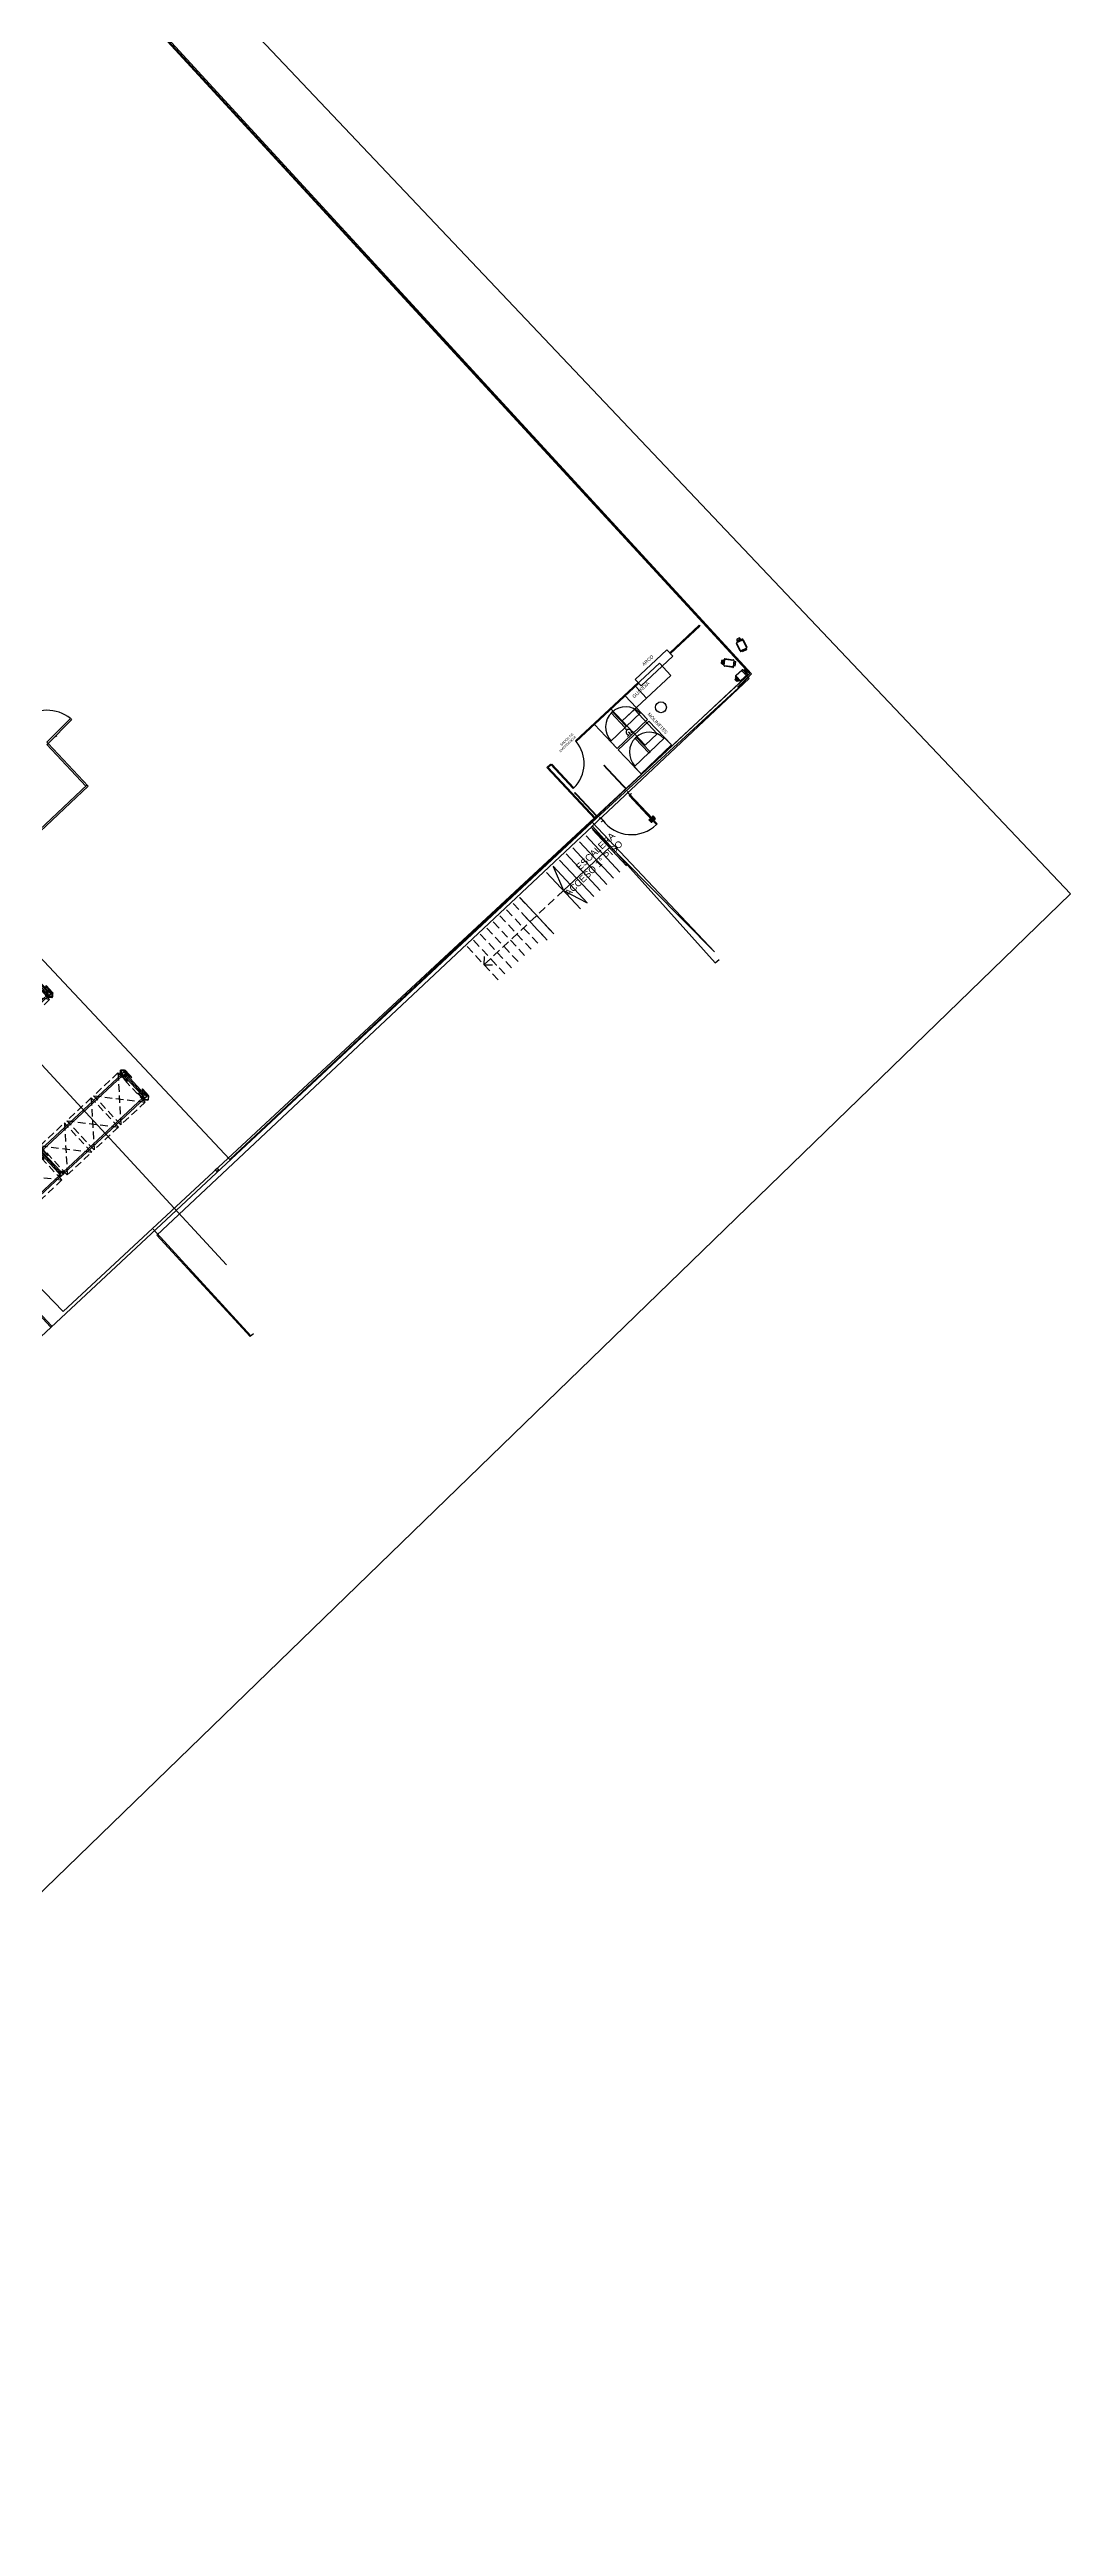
# Model space of a CAD drawing. Header units: millimetres. Extents: x 13 to 166, y 58 to 179.
# Drawn here: x 135.3 to 166, y 58.3 to 132.7 of the extents above; entities that cross this region are included whole.
import ezdxf

# ---------------------------------------------------------------- set-up
doc = ezdxf.new("R2010")
doc.units = ezdxf.units.MM
doc.linetypes.add('12_13_14_SB-E17-AR-A01_A02_A03-A$0$DASHED2', pattern=[0.375, 0.25, -0.125])
doc.layers.add('Rack Mecalux 3300mm (MVA-VLZ)', color=5, linetype='Continuous')
doc.layers.add('Rejas', color=1, linetype='Continuous')
doc.styles.add('IRI-OCASA-Layout R 9$0$Standard', font='arial.ttf')
doc.styles.get("Standard").update_dxf_attribs({"font": 'txt.shx'})

# ---------------------------------------------------------------- blocks, each defined once
blk = doc.blocks.new('qwsqw')
at = {"layer": 'Rejas', "color": 160, "linetype": 'Continuous'}
for p, q in [((1667.558635, 1174.063703), (1668.264988, 1174.774533)), ((1667.594102, 1174.02846), (1668.299361, 1174.738189)), ((1668.264988, 1174.774533), (1668.299361, 1174.738189)), ((1664.6103, 1171.595891), (1667.397712, 1174.23461)), ((1664.680618, 1171.593607), (1667.395677, 1174.163834)), ((1667.395677, 1174.163834), (1667.522233, 1174.029427)), ((1667.397712, 1174.23461), (1667.558635, 1174.063703)), ((1667.522233, 1174.029427), (1667.558635, 1174.063703)), ((1667.522233, 1174.029427), (1667.558635, 1174.063703)), ((1668.894216, 1172.642846), (1669.600568, 1173.353676)), ((1668.929682, 1172.607603), (1669.634941, 1173.317332)), ((1669.155675, 1172.81673), (1669.192078, 1172.851006)), ((1669.600568, 1173.353676), (1669.634941, 1173.317332)), ((1668.89328, 1172.573326), (1668.929682, 1172.607603)), ((1668.89328, 1172.573326), (1670.065953, 1171.327906)), ((1668.894216, 1172.642846), (1668.929682, 1172.607603)), ((1668.929682, 1172.607603), (1670.136104, 1171.326339)), ((1667.322354, 1168.672223), (1664.6103, 1171.595891)), ((1667.324729, 1168.743184), (1664.680618, 1171.593607)), ((1670.102332, 1171.362207), (1667.324729, 1168.743184)), ((1669.604525, 1170.8241), (1667.322354, 1168.672223))]:
    blk.add_line(p, q, dxfattribs=at)
for centre, radius, start, end in [((1667.714655, 1174.082546), 0.878492, 301.685993, 48.273267), ((1668.899537, 1172.489601), 1.112686, 50.947296, 130.554833)]:
    blk.add_arc(centre, radius, start, end, dxfattribs=at)
blk = doc.blocks.new('Rack 3300mm Sistema Mecalux REFORZADO 100mm')
at = {"color": 252}
for p, q in [((2137.489959, 1281.825612), (2137.489959, 1281.880612)), ((2137.494959, 1281.885612), (2137.639359, 1281.885612)), ((2137.517159, 1281.805612), (2137.509959, 1281.805612)), ((2137.530331, 1281.75047), (2137.567135, 1281.75047)), ((2137.624359, 1281.805612), (2137.617159, 1281.805612)), ((2140.938359, 1281.881862), (2137.620359, 1281.881862)), ((2140.929359, 1281.836862), (2137.629359, 1281.836862)), ((2137.644359, 1281.880612), (2137.644359, 1281.825612)), ((2140.914359, 1281.880612), (2140.914359, 1281.825612)), ((2141.063759, 1281.885612), (2140.919359, 1281.885612)), ((2140.934359, 1281.805612), (2140.941559, 1281.805612)), ((2141.028386, 1281.75047), (2140.991583, 1281.75047)), ((2141.041559, 1281.805612), (2141.048759, 1281.805612)), ((2141.068759, 1281.825612), (2141.068759, 1281.880612)), ((2137.489959, 1280.940112), (2137.489959, 1280.885112)), ((2137.494959, 1280.880112), (2137.639359, 1280.880112)), ((2137.517159, 1280.960112), (2137.509959, 1280.960112)), ((2137.603986, 1281.015253), (2137.567183, 1281.015253)), ((2137.624359, 1280.960112), (2137.617159, 1280.960112)), ((2140.938359, 1280.883862), (2137.620359, 1280.883862)), ((2140.929359, 1280.928862), (2137.629359, 1280.928862)), ((2137.644359, 1280.885112), (2137.644359, 1280.940112)), ((2140.914359, 1280.885112), (2140.914359, 1280.940112)), ((2141.063759, 1280.880112), (2140.919359, 1280.880112)), ((2140.934359, 1280.960112), (2140.941559, 1280.960112)), ((2140.954731, 1281.015253), (2140.991535, 1281.015253)), ((2141.041559, 1280.960112), (2141.048759, 1280.960112)), ((2141.068759, 1280.940112), (2141.068759, 1280.885112))]:
    blk.add_line(p, q, dxfattribs=at)
at = {"color": 252, "lineweight": 30}
for p, q in [((2137.517159, 1281.859103), (2137.517159, 1281.878539)), ((2137.517159, 1281.791319), (2137.517159, 1281.810754)), ((2137.528829, 1281.845578), (2137.518661, 1281.85553)), ((2137.528829, 1281.777793), (2137.518661, 1281.787746)), ((2137.527409, 1281.882289), (2137.520909, 1281.882289)), ((2137.527409, 1281.814504), (2137.520909, 1281.814504)), ((2137.526581, 1281.814504), (2137.521301, 1281.814504)), ((2137.526581, 1281.74672), (2137.521301, 1281.74672)), ((2137.549812, 1281.882289), (2137.527409, 1281.882289)), ((2137.549812, 1281.814504), (2137.527409, 1281.814504)), ((2137.530331, 1281.836539), (2137.530331, 1281.842004)), ((2137.530331, 1281.828539), (2137.530331, 1281.836539)), ((2137.530331, 1281.828539), (2137.530331, 1281.818254)), ((2137.530331, 1281.768754), (2137.530331, 1281.77422)), ((2137.530331, 1281.760754), (2137.530331, 1281.768754)), ((2137.530331, 1281.760754), (2137.530331, 1281.75047)), ((2137.543909, 1281.882289), (2137.550267, 1281.882289)), ((2137.543909, 1281.814504), (2137.550267, 1281.814504)), ((2137.576883, 1281.879562), (2137.557435, 1281.879562)), ((2137.576883, 1281.811778), (2137.557435, 1281.811778)), ((2137.584506, 1281.882289), (2137.606909, 1281.882289)), ((2137.584506, 1281.814504), (2137.606909, 1281.814504)), ((2137.603986, 1281.836539), (2137.603986, 1281.842004)), ((2137.603986, 1281.828539), (2137.603986, 1281.836539)), ((2137.603986, 1281.828539), (2137.603986, 1281.818254)), ((2137.603986, 1281.768754), (2137.603986, 1281.77422)), ((2137.603986, 1281.760754), (2137.603986, 1281.768754)), ((2137.603986, 1281.760754), (2137.603986, 1281.75047)), ((2137.605489, 1281.845578), (2137.615656, 1281.85553)), ((2137.605489, 1281.777793), (2137.615656, 1281.787746)), ((2137.606909, 1281.882289), (2137.613409, 1281.882289)), ((2137.606909, 1281.814504), (2137.613409, 1281.814504)), ((2137.607736, 1281.814504), (2137.613017, 1281.814504)), ((2137.607736, 1281.74672), (2137.613017, 1281.74672)), ((2137.617159, 1281.859103), (2137.617159, 1281.878539)), ((2137.617159, 1281.791319), (2137.617159, 1281.810754)), ((2140.941559, 1281.859103), (2140.941559, 1281.878539)), ((2140.941559, 1281.791319), (2140.941559, 1281.810754)), ((2140.953229, 1281.845578), (2140.943061, 1281.85553)), ((2140.953229, 1281.777793), (2140.943061, 1281.787746)), ((2140.951809, 1281.882289), (2140.945309, 1281.882289)), ((2140.951809, 1281.814504), (2140.945309, 1281.814504)), ((2140.950981, 1281.814504), (2140.945701, 1281.814504)), ((2140.950981, 1281.74672), (2140.945701, 1281.74672)), ((2140.974212, 1281.882289), (2140.951809, 1281.882289)), ((2140.974212, 1281.814504), (2140.951809, 1281.814504)), ((2140.954731, 1281.836539), (2140.954731, 1281.842004)), ((2140.954731, 1281.828539), (2140.954731, 1281.836539)), ((2140.954731, 1281.828539), (2140.954731, 1281.818254)), ((2140.954731, 1281.768754), (2140.954731, 1281.77422)), ((2140.954731, 1281.760754), (2140.954731, 1281.768754)), ((2140.954731, 1281.760754), (2140.954731, 1281.75047)), ((2140.981835, 1281.879562), (2141.001283, 1281.879562)), ((2140.981835, 1281.811778), (2141.001283, 1281.811778)), ((2141.014809, 1281.882289), (2141.008451, 1281.882289)), ((2141.014809, 1281.814504), (2141.008451, 1281.814504)), ((2141.008906, 1281.882289), (2141.031309, 1281.882289)), ((2141.008906, 1281.814504), (2141.031309, 1281.814504)), ((2141.028386, 1281.836539), (2141.028386, 1281.842004)), ((2141.028386, 1281.828539), (2141.028386, 1281.836539)), ((2141.028386, 1281.828539), (2141.028386, 1281.818254)), ((2141.028386, 1281.768754), (2141.028386, 1281.77422)), ((2141.028386, 1281.760754), (2141.028386, 1281.768754)), ((2141.028386, 1281.760754), (2141.028386, 1281.75047)), ((2141.029889, 1281.845578), (2141.040056, 1281.85553)), ((2141.029889, 1281.777793), (2141.040056, 1281.787746)), ((2141.031309, 1281.882289), (2141.037809, 1281.882289)), ((2141.031309, 1281.814504), (2141.037809, 1281.814504)), ((2141.032136, 1281.814504), (2141.037417, 1281.814504)), ((2141.032136, 1281.74672), (2141.037417, 1281.74672)), ((2141.041559, 1281.859103), (2141.041559, 1281.878539)), ((2141.041559, 1281.791319), (2141.041559, 1281.810754)), ((2137.517159, 1280.974404), (2137.517159, 1280.954969)), ((2137.517159, 1280.90662), (2137.517159, 1280.887184)), ((2137.528829, 1280.98793), (2137.518661, 1280.977977)), ((2137.528829, 1280.920146), (2137.518661, 1280.910193)), ((2137.527409, 1280.951219), (2137.520909, 1280.951219)), ((2137.527409, 1280.883434), (2137.520909, 1280.883434)), ((2137.526581, 1281.019003), (2137.521301, 1281.019003)), ((2137.526581, 1280.951219), (2137.521301, 1280.951219)), ((2137.549812, 1280.951219), (2137.527409, 1280.951219)), ((2137.549812, 1280.883434), (2137.527409, 1280.883434)), ((2137.530331, 1281.004969), (2137.530331, 1281.015253)), ((2137.530331, 1281.004969), (2137.530331, 1280.996969)), ((2137.530331, 1280.996969), (2137.530331, 1280.991503)), ((2137.530331, 1280.937184), (2137.530331, 1280.947469)), ((2137.530331, 1280.937184), (2137.530331, 1280.929184)), ((2137.530331, 1280.929184), (2137.530331, 1280.923719)), ((2137.543909, 1280.951219), (2137.550267, 1280.951219)), ((2137.543909, 1280.883434), (2137.550267, 1280.883434)), ((2137.576883, 1280.953945), (2137.557435, 1280.953945)), ((2137.576883, 1280.886161), (2137.557435, 1280.886161)), ((2137.584506, 1280.951219), (2137.606909, 1280.951219)), ((2137.584506, 1280.883434), (2137.606909, 1280.883434)), ((2137.603986, 1281.004969), (2137.603986, 1281.015253)), ((2137.603986, 1281.004969), (2137.603986, 1280.996969)), ((2137.603986, 1280.996969), (2137.603986, 1280.991503)), ((2137.603986, 1280.937184), (2137.603986, 1280.947469)), ((2137.603986, 1280.937184), (2137.603986, 1280.929184)), ((2137.603986, 1280.929184), (2137.603986, 1280.923719)), ((2137.605489, 1280.98793), (2137.615656, 1280.977977)), ((2137.605489, 1280.920146), (2137.615656, 1280.910193)), ((2137.606909, 1280.951219), (2137.613409, 1280.951219)), ((2137.606909, 1280.883434), (2137.613409, 1280.883434)), ((2137.607736, 1281.019003), (2137.613017, 1281.019003)), ((2137.607736, 1280.951219), (2137.613017, 1280.951219)), ((2137.617159, 1280.974404), (2137.617159, 1280.954969)), ((2137.617159, 1280.90662), (2137.617159, 1280.887184)), ((2140.941559, 1280.974404), (2140.941559, 1280.954969)), ((2140.941559, 1280.90662), (2140.941559, 1280.887184)), ((2140.953229, 1280.98793), (2140.943061, 1280.977977)), ((2140.953229, 1280.920146), (2140.943061, 1280.910193)), ((2140.951809, 1280.951219), (2140.945309, 1280.951219)), ((2140.951809, 1280.883434), (2140.945309, 1280.883434)), ((2140.950981, 1281.019003), (2140.945701, 1281.019003)), ((2140.950981, 1280.951219), (2140.945701, 1280.951219)), ((2140.974212, 1280.951219), (2140.951809, 1280.951219)), ((2140.974212, 1280.883434), (2140.951809, 1280.883434)), ((2140.954731, 1281.004969), (2140.954731, 1281.015253)), ((2140.954731, 1281.004969), (2140.954731, 1280.996969)), ((2140.954731, 1280.996969), (2140.954731, 1280.991503)), ((2140.954731, 1280.937184), (2140.954731, 1280.947469)), ((2140.954731, 1280.937184), (2140.954731, 1280.929184)), ((2140.954731, 1280.929184), (2140.954731, 1280.923719)), ((2140.981835, 1280.953945), (2141.001283, 1280.953945)), ((2140.981835, 1280.886161), (2141.001283, 1280.886161)), ((2141.014809, 1280.951219), (2141.008451, 1280.951219)), ((2141.014809, 1280.883434), (2141.008451, 1280.883434)), ((2141.008906, 1280.951219), (2141.031309, 1280.951219)), ((2141.008906, 1280.883434), (2141.031309, 1280.883434)), ((2141.028386, 1281.004969), (2141.028386, 1281.015253)), ((2141.028386, 1281.004969), (2141.028386, 1280.996969)), ((2141.028386, 1280.996969), (2141.028386, 1280.991503)), ((2141.028386, 1280.937184), (2141.028386, 1280.947469)), ((2141.028386, 1280.937184), (2141.028386, 1280.929184)), ((2141.028386, 1280.929184), (2141.028386, 1280.923719)), ((2141.029889, 1280.98793), (2141.040056, 1280.977977)), ((2141.029889, 1280.920146), (2141.040056, 1280.910193)), ((2141.031309, 1280.951219), (2141.037809, 1280.951219)), ((2141.031309, 1280.883434), (2141.037809, 1280.883434)), ((2141.032136, 1281.019003), (2141.037417, 1281.019003)), ((2141.032136, 1280.951219), (2141.037417, 1280.951219)), ((2141.041559, 1280.974404), (2141.041559, 1280.954969)), ((2141.041559, 1280.90662), (2141.041559, 1280.887184))]:
    blk.add_line(p, q, dxfattribs=at)
at = {"color": 253, "linetype": '12_13_14_SB-E17-AR-A01_A02_A03-A$0$DASHED2', "ltscale": 0.9}
for p, q in [((2137.679359, 1281.982862), (2137.679359, 1280.782862)), ((2137.679359, 1281.982862), (2138.679359, 1281.982862)), ((2138.679359, 1280.782862), (2137.679359, 1281.982862)), ((2137.679359, 1280.782862), (2138.679359, 1281.982862)), ((2138.679359, 1281.982862), (2138.679359, 1280.782862)), ((2138.779359, 1281.982862), (2138.779359, 1280.782862)), ((2138.779359, 1281.982862), (2139.779359, 1281.982862)), ((2139.779359, 1280.782862), (2138.779359, 1281.982862)), ((2138.779359, 1280.782862), (2139.779359, 1281.982862)), ((2139.779359, 1281.982862), (2139.779359, 1280.782862)), ((2140.879359, 1281.982862), (2139.879359, 1281.982862)), ((2139.879359, 1281.982862), (2139.879359, 1280.782862)), ((2139.879359, 1280.782862), (2140.879359, 1281.982862)), ((2140.879359, 1280.782862), (2139.879359, 1281.982862)), ((2140.879359, 1281.982862), (2140.879359, 1280.782862)), ((2137.679359, 1280.782862), (2138.679359, 1280.782862)), ((2138.779359, 1280.782862), (2139.779359, 1280.782862)), ((2140.879359, 1280.782862), (2139.879359, 1280.782862))]:
    blk.add_line(p, q, dxfattribs=at)
at = {"color": 252}
for points in [[(2137.504959, 1281.845612), (2137.509289, 1281.843112), (2137.509289, 1281.838112), (2137.504959, 1281.835612), (2137.500629, 1281.838112), (2137.500629, 1281.843112)], [(2137.530331, 1281.77422), (2137.567135, 1281.77422), (2137.567135, 1280.991448), (2137.530331, 1280.991503)], [(2137.603986, 1281.77422), (2137.567135, 1281.77422), (2137.567135, 1280.991448), (2137.603986, 1280.991503)], [(2137.629359, 1281.845612), (2137.625029, 1281.843112), (2137.625029, 1281.838112), (2137.629359, 1281.835612), (2137.633689, 1281.838112), (2137.633689, 1281.843112)], [(2140.929359, 1281.845612), (2140.933689, 1281.843112), (2140.933689, 1281.838112), (2140.929359, 1281.835612), (2140.925029, 1281.838112), (2140.925029, 1281.843112)], [(2140.954731, 1281.77422), (2140.991583, 1281.77422), (2140.991583, 1280.991448), (2140.954731, 1280.991503)], [(2141.028386, 1281.77422), (2140.991583, 1281.77422), (2140.991583, 1280.991448), (2141.028386, 1280.991503)], [(2141.053759, 1281.845612), (2141.049429, 1281.843112), (2141.049429, 1281.838112), (2141.053759, 1281.835612), (2141.058089, 1281.838112), (2141.058089, 1281.843112)], [(2137.504959, 1280.920112), (2137.509289, 1280.922612), (2137.509289, 1280.927612), (2137.504959, 1280.930112), (2137.500629, 1280.927612), (2137.500629, 1280.922612)], [(2137.629359, 1280.920112), (2137.625029, 1280.922612), (2137.625029, 1280.927612), (2137.629359, 1280.930112), (2137.633689, 1280.927612), (2137.633689, 1280.922612)], [(2140.929359, 1280.920112), (2140.933689, 1280.922612), (2140.933689, 1280.927612), (2140.929359, 1280.930112), (2140.925029, 1280.927612), (2140.925029, 1280.922612)], [(2141.053759, 1280.920112), (2141.049429, 1280.922612), (2141.049429, 1280.927612), (2141.053759, 1280.930112), (2141.058089, 1280.927612), (2141.058089, 1280.922612)]]:
    blk.add_lwpolyline(points, close=True, dxfattribs=at)
for points in [[(2137.614359, 1281.881862), (2137.624359, 1281.881862, -0.414214), (2137.629359, 1281.876862), (2137.629359, 1281.831862)], [(2137.614359, 1281.881862), (2137.624359, 1281.881862, -0.414214), (2137.629359, 1281.876862), (2137.629359, 1281.831862)], [(2140.944359, 1281.881862), (2140.934359, 1281.881862, 0.414214), (2140.929359, 1281.876862), (2140.929359, 1281.831862)], [(2140.944359, 1281.881862), (2140.934359, 1281.881862, 0.414214), (2140.929359, 1281.876862), (2140.929359, 1281.831862)], [(2137.614359, 1280.883862), (2137.624359, 1280.883862, 0.414214), (2137.629359, 1280.888862), (2137.629359, 1280.933862)], [(2137.614359, 1280.883862), (2137.624359, 1280.883862, 0.414214), (2137.629359, 1280.888862), (2137.629359, 1280.933862)], [(2140.944359, 1280.883862), (2140.934359, 1280.883862, -0.414214), (2140.929359, 1280.888862), (2140.929359, 1280.933862)], [(2140.944359, 1280.883862), (2140.934359, 1280.883862, -0.414214), (2140.929359, 1280.888862), (2140.929359, 1280.933862)]]:
    blk.add_lwpolyline(points, format="xyb", dxfattribs=at)
for centre in [(2137.504959, 1281.840612), (2137.629359, 1281.840612), (2140.929359, 1281.840612), (2141.053759, 1281.840612), (2137.504959, 1280.925112), (2137.629359, 1280.925112), (2140.929359, 1280.925112), (2141.053759, 1280.925112)]:
    blk.add_circle(centre, 0.00634, dxfattribs=at)
for centre, radius, start, end in [((2137.494959, 1281.880612), 0.005, 90, 180), ((2137.509959, 1281.825612), 0.02, 180, 270), ((2137.624359, 1281.825612), 0.02, 270, 0), ((2137.639359, 1281.880612), 0.005, 0, 90), ((2140.919359, 1281.880612), 0.005, 90, 180), ((2140.934359, 1281.825612), 0.02, 180, 270), ((2141.048759, 1281.825612), 0.02, 270, 0), ((2141.063759, 1281.880612), 0.005, 0, 90), ((2137.509959, 1280.940112), 0.02, 90, 180), ((2137.494959, 1280.885112), 0.005, 180, 270), ((2137.624359, 1280.940112), 0.02, 0, 90), ((2137.639359, 1280.885112), 0.005, 270, 0), ((2140.934359, 1280.940112), 0.02, 90, 180), ((2140.919359, 1280.885112), 0.005, 180, 270), ((2141.048759, 1280.940112), 0.02, 0, 90), ((2141.063759, 1280.885112), 0.005, 270, 0)]:
    blk.add_arc(centre, radius, start, end, dxfattribs=at)
at = {"color": 252, "lineweight": 30}
for centre, radius, start, end in [((2137.520909, 1281.878539), 0.00375, 90, 180), ((2137.522159, 1281.859103), 0.005, 180, 225.612866), ((2137.520909, 1281.810754), 0.00375, 90, 180), ((2137.522159, 1281.791319), 0.005, 180, 225.612866), ((2137.526581, 1281.818254), 0.00375, 270, 360), ((2137.526581, 1281.75047), 0.00375, 270, 360), ((2137.525331, 1281.842004), 0.005, 0, 45.612866), ((2137.525331, 1281.77422), 0.005, 0, 45.612866), ((2137.549771, 1281.873766), 0.008522, 51.41193, 89.722789), ((2137.549771, 1281.805982), 0.008522, 51.41193, 89.722789), ((2137.557435, 1281.883312), 0.00375, 225, 270.368448), ((2137.557435, 1281.815528), 0.00375, 225, 270.368448), ((2137.576883, 1281.883312), 0.00375, 269.631552, 315), ((2137.576883, 1281.815528), 0.00375, 269.631552, 315), ((2137.584547, 1281.873766), 0.008522, 90.277211, 128.58807), ((2137.584547, 1281.805982), 0.008522, 90.277211, 128.58807), ((2137.608986, 1281.842004), 0.005, 134.387134, 180), ((2137.607736, 1281.818254), 0.00375, 180, 270), ((2137.608986, 1281.77422), 0.005, 134.387134, 180), ((2137.607736, 1281.75047), 0.00375, 180, 270), ((2137.613409, 1281.878539), 0.00375, 0, 90), ((2137.613409, 1281.810754), 0.00375, 0, 90), ((2137.612159, 1281.859103), 0.005, 314.387134, 0), ((2137.612159, 1281.791319), 0.005, 314.387134, 0), ((2140.945309, 1281.878539), 0.00375, 90, 180), ((2140.946559, 1281.859103), 0.005, 180, 225.612866), ((2140.945309, 1281.810754), 0.00375, 90, 180), ((2140.946559, 1281.791319), 0.005, 180, 225.612866), ((2140.950981, 1281.818254), 0.00375, 270, 360), ((2140.950981, 1281.75047), 0.00375, 270, 360), ((2140.949731, 1281.842004), 0.005, 0, 45.612866), ((2140.949731, 1281.77422), 0.005, 0, 45.612866), ((2140.974171, 1281.873766), 0.008522, 51.41193, 89.722789), ((2140.974171, 1281.805982), 0.008522, 51.41193, 89.722789), ((2140.981835, 1281.883312), 0.00375, 225, 270.368448), ((2140.981835, 1281.815528), 0.00375, 225, 270.368448), ((2141.001283, 1281.883312), 0.00375, 269.631552, 315), ((2141.001283, 1281.815528), 0.00375, 269.631552, 315), ((2141.008947, 1281.873766), 0.008522, 90.277211, 128.58807), ((2141.008947, 1281.805982), 0.008522, 90.277211, 128.58807), ((2141.033386, 1281.842004), 0.005, 134.387134, 180), ((2141.032136, 1281.818254), 0.00375, 180, 270), ((2141.033386, 1281.77422), 0.005, 134.387134, 180), ((2141.032136, 1281.75047), 0.00375, 180, 270), ((2141.037809, 1281.878539), 0.00375, 0, 90), ((2141.037809, 1281.810754), 0.00375, 0, 90), ((2141.036559, 1281.859103), 0.005, 314.387134, 0), ((2141.036559, 1281.791319), 0.005, 314.387134, 0), ((2137.522159, 1280.974404), 0.005, 134.387134, 180), ((2137.520909, 1280.954969), 0.00375, 180, 270), ((2137.522159, 1280.90662), 0.005, 134.387134, 180), ((2137.520909, 1280.887184), 0.00375, 180, 270), ((2137.526581, 1281.015253), 0.00375, 0, 90), ((2137.526581, 1280.947469), 0.00375, 0, 90), ((2137.525331, 1280.991503), 0.005, 314.387134, 360), ((2137.525331, 1280.923719), 0.005, 314.387134, 360), ((2137.549771, 1280.959741), 0.008522, 270.277211, 308.58807), ((2137.549771, 1280.891957), 0.008522, 270.277211, 308.58807), ((2137.557435, 1280.950195), 0.00375, 89.631552, 135), ((2137.557435, 1280.882411), 0.00375, 89.631552, 135), ((2137.576883, 1280.950195), 0.00375, 45, 90.368448), ((2137.576883, 1280.882411), 0.00375, 45, 90.368448), ((2137.584547, 1280.959741), 0.008522, 231.41193, 269.722789), ((2137.584547, 1280.891957), 0.008522, 231.41193, 269.722789), ((2137.607736, 1281.015253), 0.00375, 90, 180), ((2137.608986, 1280.991503), 0.005, 180, 225.612866), ((2137.607736, 1280.947469), 0.00375, 90, 180), ((2137.608986, 1280.923719), 0.005, 180, 225.612866), ((2137.613409, 1280.954969), 0.00375, 270, 0), ((2137.613409, 1280.887184), 0.00375, 270, 0), ((2137.612159, 1280.974404), 0.005, 0, 45.612866), ((2137.612159, 1280.90662), 0.005, 0, 45.612866), ((2140.946559, 1280.974404), 0.005, 134.387134, 180), ((2140.945309, 1280.954969), 0.00375, 180, 270), ((2140.946559, 1280.90662), 0.005, 134.387134, 180), ((2140.945309, 1280.887184), 0.00375, 180, 270), ((2140.950981, 1281.015253), 0.00375, 0, 90), ((2140.950981, 1280.947469), 0.00375, 0, 90), ((2140.949731, 1280.991503), 0.005, 314.387134, 360), ((2140.949731, 1280.923719), 0.005, 314.387134, 360), ((2140.974171, 1280.959741), 0.008522, 270.277211, 308.58807), ((2140.974171, 1280.891957), 0.008522, 270.277211, 308.58807), ((2140.981835, 1280.950195), 0.00375, 89.631552, 135), ((2140.981835, 1280.882411), 0.00375, 89.631552, 135), ((2141.001283, 1280.950195), 0.00375, 45, 90.368448), ((2141.001283, 1280.882411), 0.00375, 45, 90.368448), ((2141.008947, 1280.959741), 0.008522, 231.41193, 269.722789), ((2141.008947, 1280.891957), 0.008522, 231.41193, 269.722789), ((2141.032136, 1281.015253), 0.00375, 90, 180), ((2141.033386, 1280.991503), 0.005, 180, 225.612866), ((2141.032136, 1280.947469), 0.00375, 90, 180), ((2141.033386, 1280.923719), 0.005, 180, 225.612866), ((2141.037809, 1280.954969), 0.00375, 270, 0), ((2141.037809, 1280.887184), 0.00375, 270, 0), ((2141.036559, 1280.974404), 0.005, 0, 45.612866), ((2141.036559, 1280.90662), 0.005, 0, 45.612866)]:
    blk.add_arc(centre, radius, start, end, dxfattribs=at)
at = {"layer": 'Defpoints', "color": 252}
for points in [[(2137.487455, 1280.915225), (2137.487455, 1281.099384), (2137.477455, 1281.160225), (2137.467455, 1281.160225), (2137.467455, 1280.880225), (2137.487455, 1280.880225)], [(2137.646862, 1280.915225), (2137.646862, 1281.099384), (2137.656862, 1281.160225), (2137.666862, 1281.160225), (2137.666862, 1280.880225), (2137.646862, 1280.880225)], [(2140.911855, 1280.915225), (2140.911855, 1281.099384), (2140.901855, 1281.160225), (2140.891855, 1281.160225), (2140.891855, 1280.880225), (2140.911855, 1280.880225)], [(2141.071262, 1280.915225), (2141.071262, 1281.099384), (2141.081262, 1281.160225), (2141.091262, 1281.160225), (2141.091262, 1280.880225), (2141.071262, 1280.880225)]]:
    blk.add_lwpolyline(points, dxfattribs=at)
at = {"layer": 'Defpoints', "color": 252, "lineweight": 30, "ltscale": 5}
for points in [[(2137.487341, 1280.918839), (2137.487341, 1280.880339), (2137.553017, 1280.814664, 0.414214), (2137.581301, 1280.814664), (2137.646862, 1280.880225), (2137.646862, 1280.918725)], [(2141.071376, 1280.918839), (2141.071376, 1280.880339), (2141.005701, 1280.814664, -0.414214), (2140.977417, 1280.814664), (2140.911855, 1280.880225), (2140.911855, 1280.918725)]]:
    blk.add_lwpolyline(points, format="xyb", dxfattribs=at)
blk = doc.blocks.new('Proteccion Rack 100 Mecalux (Planta)')
at = {"color": 252}
blk.add_lwpolyline([(2107.618267, 1332.80826), (2107.586824, 1332.80826, -0.198912), (2107.58046, 1332.810896), (2107.518851, 1332.872505, -0.414214), (2107.518851, 1332.899375), (2107.580508, 1332.961031, -0.198912), (2107.586872, 1332.963667), (2107.618315, 1332.963667), (2107.618315, 1332.967667), (2107.586872, 1332.967667, 0.198912), (2107.577679, 1332.96386), (2107.516023, 1332.902203, 0.414214), (2107.516023, 1332.869676), (2107.577631, 1332.808068, 0.198912), (2107.586824, 1332.80426), (2107.618267, 1332.80426)], format="xyb", close=True, dxfattribs=at)
for points in [[(2107.618267, 1332.80626), (2107.802425, 1332.80626), (2107.863267, 1332.79626), (2107.863267, 1332.78626), (2107.583267, 1332.78626), (2107.583267, 1332.804756)], [(2107.618315, 1332.965667), (2107.802474, 1332.965667), (2107.863315, 1332.975667), (2107.863315, 1332.985667), (2107.583315, 1332.985667), (2107.583315, 1332.967171)]]:
    blk.add_lwpolyline(points, dxfattribs=at)
for points in [[(2107.643126, 1332.796209), (2107.640626, 1332.791879), (2107.635626, 1332.791879), (2107.633126, 1332.796209), (2107.635626, 1332.80054), (2107.640626, 1332.80054)], [(2107.643175, 1332.975718), (2107.640675, 1332.980048), (2107.635675, 1332.980048), (2107.633175, 1332.975718), (2107.635675, 1332.971388), (2107.640675, 1332.971388)], [(2107.757792, 1332.796209), (2107.755292, 1332.791879), (2107.750292, 1332.791879), (2107.747792, 1332.796209), (2107.750292, 1332.80054), (2107.755292, 1332.80054)], [(2107.75784, 1332.975718), (2107.75534, 1332.980048), (2107.75034, 1332.980048), (2107.74784, 1332.975718), (2107.75034, 1332.971388), (2107.75534, 1332.971388)]]:
    blk.add_lwpolyline(points, close=True, dxfattribs=at)
for centre, radius in [((2107.638126, 1332.796209), 0.00634), ((2107.638175, 1332.975718), 0.00634), ((2107.638126, 1332.796209), 0.00433), ((2107.638175, 1332.975718), 0.00433), ((2107.638126, 1332.796209), 0.002732), ((2107.638175, 1332.975718), 0.002732), ((2107.638126, 1332.796209), 0.002203), ((2107.638175, 1332.975718), 0.002203), ((2107.752792, 1332.796209), 0.00634), ((2107.75284, 1332.975718), 0.00634), ((2107.752792, 1332.796209), 0.00433), ((2107.75284, 1332.975718), 0.00433), ((2107.752792, 1332.796209), 0.002732), ((2107.75284, 1332.975718), 0.002732), ((2107.752792, 1332.796209), 0.002203), ((2107.75284, 1332.975718), 0.002203)]:
    blk.add_circle(centre, radius, dxfattribs=at)
at = {"layer": 'Defpoints', "color": 252, "linetype": 'Continuous', "lineweight": 0}
blk.add_line((2107.608227, 1332.92344), (2107.608227, 1332.84844), dxfattribs=at)

msp = doc.modelspace()

# ---------------------------------------------------------------- linework, layer by layer
at = {"color": 252}
for p, q in [((156.06781, 114.623428, 0.000013), (155.956273, 114.855178, 0.000013)), ((156.129936, 114.977653, 0.000013), (155.960715, 114.896209, 0.000013)), ((155.960715, 114.896209, 0.000013), (155.966856, 114.88345, 0.000013)), ((155.962764, 114.877209, 0.000013), (156.121378, 114.953548, 0.000013)), ((156.047829, 115.023636, 0.000013), (155.966653, 114.984567, 0.000013)), ((155.983153, 114.950283, 0.000013), (155.966653, 114.984567, 0.000013)), ((155.966856, 114.88345, 0.000013), (156.13601, 114.964861, 0.000013)), ((156.079038, 114.629166, 0.000013), (155.967762, 114.860373, 0.000013)), ((155.969717, 114.932404, 0.000013), (156.096032, 114.993198, 0.000013)), ((155.98199, 114.906904, 0.000013), (155.969717, 114.932404, 0.000013)), ((155.973787, 114.945776, 0.000013), (156.072993, 114.993522, 0.000013)), ((155.978247, 114.936509, 0.000013), (155.973787, 114.945776, 0.000013)), ((156.108483, 114.967328, 0.000013), (155.982168, 114.906535, 0.000013)), ((156.06433, 114.989352, 0.000013), (156.047829, 115.023636, 0.000013)), ((156.072993, 114.993522, 0.000013), (156.077453, 114.984256, 0.000013)), ((156.241551, 114.703855, 0.000013), (156.083005, 114.627549, 0.000013)), ((156.25625, 114.715201, 0.000013), (156.087029, 114.633757, 0.000013)), ((156.089078, 114.614757, 0.000013), (156.247692, 114.691095, 0.000013)), ((156.096032, 114.993198, 0.000013), (156.108483, 114.967328, 0.000013)), ((156.116292, 114.627855, 0.000013), (156.242607, 114.688648, 0.000013)), ((156.128565, 114.602354, 0.000013), (156.116292, 114.627855, 0.000013)), ((156.255058, 114.662778, 0.000013), (156.128743, 114.601985, 0.000013)), ((156.139977, 114.963244, 0.000013), (156.251253, 114.732037, 0.000013)), ((156.151204, 114.968982, 0.000013), (156.262741, 114.737232, 0.000013)), ((156.229325, 114.777597, 0.000013), (156.237084, 114.761476, 0.000013)), ((156.247692, 114.691095, 0.000013), (156.241551, 114.703855, 0.000013)), ((156.242607, 114.688648, 0.000013), (156.255058, 114.662778, 0.000013)), ((155.506716, 114.341634), (155.493885, 114.252464)), ((155.531545, 114.247044), (155.493885, 114.252464)), ((155.544376, 114.336215), (155.506716, 114.341634)), ((155.530064, 114.236756), (155.545745, 114.345732)), ((155.540243, 114.235292), (155.530064, 114.236756)), ((155.538895, 114.225922), (155.558861, 114.364676)), ((155.566906, 114.221892), (155.538895, 114.225922)), ((155.545745, 114.345732), (155.555924, 114.344267)), ((155.558861, 114.364676), (155.587278, 114.360587)), ((155.590669, 114.384153), (155.563921, 114.198267)), ((155.563921, 114.198267), (155.577937, 114.19625)), ((155.587278, 114.360587), (155.567312, 114.221833)), ((155.577937, 114.19625), (155.604675, 114.382062)), ((155.580836, 114.189374), (155.605908, 114.363608)), ((155.850077, 114.13507), (155.595505, 114.171702)), ((155.851574, 114.147589), (155.597599, 114.184135)), ((155.608229, 114.384453), (155.862204, 114.347907)), ((155.609726, 114.396973), (155.864298, 114.360341)), ((155.812158, 114.355109), (155.829867, 114.352561)), ((155.878967, 114.342668), (155.852219, 114.156783)), ((155.880189, 114.32414), (155.855128, 114.14998)), ((155.869134, 114.14789), (155.894205, 114.322123)), ((155.873435, 114.177783), (155.893401, 114.316537)), ((155.901447, 114.173753), (155.873435, 114.177783)), ((155.894205, 114.322123), (155.880189, 114.32414)), ((155.893401, 114.316537), (155.921819, 114.312448)), ((155.921819, 114.312448), (155.901853, 114.173694)), ((155.936606, 113.798256), (155.90844, 113.772676)), ((155.923892, 113.827551), (155.945145, 113.846853)), ((156.018138, 113.723777), (155.923892, 113.827551)), ((155.929139, 113.864478), (156.055398, 113.725454)), ((155.930142, 113.805374), (155.937754, 113.812287)), ((156.004161, 113.723871), (155.930142, 113.805374)), ((155.931395, 113.887334), (156.121789, 114.060247)), ((156.06588, 113.734974), (155.939672, 113.873943)), ((155.940092, 113.878206), (156.13004, 114.050713)), ((155.945145, 113.846853), (156.039391, 113.743079)), ((156.073028, 113.732829), (155.954683, 113.863138)), ((156.277692, 113.914921), (156.087744, 113.742414)), ((156.092611, 114.01672), (156.105855, 114.028748)), ((156.286389, 113.905792), (156.095995, 113.73288)), ((156.144756, 114.060298), (156.271015, 113.921274)), ((156.170301, 114.058958), (156.159818, 114.049438)), ((156.159818, 114.049438), (156.278113, 113.919184)), ((156.288645, 113.928649), (156.170301, 114.058958)), ((156.174095, 114.054781), (156.195348, 114.074082)), ((156.268341, 113.951006), (156.174095, 114.054781)), ((156.195348, 114.074082), (156.289594, 113.970308)), ((156.28929, 113.970033), (156.268341, 113.951006)), ((155.90844, 113.772676), (155.969007, 113.705985)), ((155.997173, 113.731565), (155.969007, 113.705985)), ((156.011774, 113.730784), (156.004161, 113.723871)), ((156.039088, 113.742803), (156.018138, 113.723777)), ((156.055398, 113.725454), (156.06588, 113.734974))]:
    msp.add_line(p, q, dxfattribs=at)
for p, q in [((152.681777, 110.381676, 4.4), (152.711031, 110.408955, 4.4)), ((152.681777, 110.381676, 4.4), (152.711031, 110.408955, 4.4)), ((152.726107, 110.334137, 4.4), (152.681777, 110.381676, 4.4)), ((152.726107, 110.334137, 4.4), (152.681777, 110.381676, 4.4)), ((152.68227, 110.395809, 4.4), (152.704211, 110.416269, 4.4)), ((152.68227, 110.395809, 4.4), (152.704211, 110.416269, 4.4)), ((152.68909, 110.388495, 4.4), (152.68227, 110.395809, 4.4)), ((152.68909, 110.388495, 4.4), (152.68227, 110.395809, 4.4)), ((152.726107, 110.334137, 4.4), (152.73342, 110.340957, 4.4)), ((152.726107, 110.334137, 4.4), (152.73342, 110.340957, 4.4)), ((152.779231, 110.33582, 4.4), (152.731693, 110.29149, 4.4)), ((152.779231, 110.33582, 4.4), (152.731693, 110.29149, 4.4)), ((152.731693, 110.29149, 4.4), (153.413688, 109.560134, 4.4)), ((152.731693, 110.29149, 4.4), (153.550087, 109.413863, 4.4)), ((153.439286, 109.584004, 4.4), (152.73342, 110.340957, 4.4)), ((153.575685, 109.437733, 4.4), (152.73342, 110.340957, 4.4)), ((152.764604, 110.32218, 4.4), (152.771424, 110.314866, 4.4)), ((152.764604, 110.32218, 4.4), (152.771424, 110.314866, 4.4)), ((152.771424, 110.314866, 4.4), (152.807991, 110.348966, 4.4)), ((152.771424, 110.314866, 4.4), (152.807991, 110.348966, 4.4)), ((152.807991, 110.348966, 4.4), (152.804887, 110.352295, 4.4)), ((152.807991, 110.348966, 4.4), (152.804887, 110.352295, 4.4)), ((151.865508, 109.62839), (151.82894, 109.59429)), ((151.865508, 109.62839), (151.82894, 109.59429)), ((151.872328, 109.621076), (151.865508, 109.62839)), ((151.872328, 109.621076), (151.865508, 109.62839)), ((151.879641, 109.627896), (151.872328, 109.621076)), ((151.879641, 109.627896), (151.872328, 109.621076)), ((151.923971, 109.580358), (151.879641, 109.627896)), ((151.923971, 109.580358), (151.879641, 109.627896)), ((151.903466, 109.499707), (151.896646, 109.507021)), ((151.903466, 109.499707), (151.896646, 109.507021)), ((151.940034, 109.533807), (151.903466, 109.499707)), ((151.940034, 109.533807), (151.903466, 109.499707)), ((151.923971, 109.580358), (151.916657, 109.573538)), ((151.923971, 109.580358), (151.916657, 109.573538)), ((151.940527, 109.547941), (151.916657, 109.573538)), ((151.940527, 109.547941), (151.916657, 109.573538)), ((151.940527, 109.547941), (151.933214, 109.541121)), ((151.940527, 109.547941), (151.933214, 109.541121)), ((151.933214, 109.541121), (151.940034, 109.533807)), ((151.933214, 109.541121), (151.940034, 109.533807)), ((153.342858, 109.577439, 4.4), (153.324574, 109.560389, 4.4)), ((153.342858, 109.577439, 4.4), (153.324574, 109.560389, 4.4)), ((153.324574, 109.560389, 4.4), (153.392774, 109.487253, 4.4)), ((153.324574, 109.560389, 4.4), (153.392774, 109.487253, 4.4)), ((153.402533, 109.513445, 4.4), (153.342858, 109.577439, 4.4)), ((153.402533, 109.513445, 4.4), (153.342858, 109.577439, 4.4)), ((153.402533, 109.513445, 4.4), (153.431787, 109.540725, 4.4)), ((153.402533, 109.513445, 4.4), (153.431787, 109.540725, 4.4)), ((153.410441, 109.486636, 4.4), (153.448837, 109.522441, 4.4)), ((153.410441, 109.486636, 4.4), (153.448837, 109.522441, 4.4)), ((153.426964, 109.655868, 4.4), (153.445248, 109.672918, 4.4)), ((153.426964, 109.655868, 4.4), (153.445248, 109.672918, 4.4)), ((153.486639, 109.591875, 4.4), (153.426964, 109.655868, 4.4)), ((153.486639, 109.591875, 4.4), (153.426964, 109.655868, 4.4)), ((153.445248, 109.672918, 4.4), (153.513448, 109.599783, 4.4)), ((153.445248, 109.672918, 4.4), (153.513448, 109.599783, 4.4)), ((153.486639, 109.591875, 4.4), (153.457385, 109.564595, 4.4)), ((153.486639, 109.591875, 4.4), (153.457385, 109.564595, 4.4)), ((153.512831, 109.582116, 4.4), (153.474435, 109.546311, 4.4)), ((153.512831, 109.582116, 4.4), (153.474435, 109.546311, 4.4)), ((153.575685, 109.437733, 4.4), (153.550087, 109.413863, 4.4)), ((151.03909, 108.716191), (152.062446, 107.619553)), ((151.241338, 108.895289), (152.259806, 107.803849)), ((151.438783, 109.079409), (152.45725, 107.987968)), ((151.631284, 109.268826), (152.654639, 108.172191)), ((150.841686, 108.531985), (151.865044, 107.435346))]:
    msp.add_line(p, q)
at = {"linetype": 'Continuous'}
for p, q in [((152.141732, 108.721826), (150.759916, 107.432374)), ((150.249474, 107.979368), (151.272837, 106.882724)), ((150.446878, 108.163574), (151.470239, 107.066931)), ((150.644282, 108.347779), (151.667642, 107.251139)), ((150.468536, 106.132324), (149.449479, 107.224354))]:
    msp.add_line(p, q, dxfattribs=at)
at = {"linetype": '12_13_14_SB-E17-AR-A01_A02_A03-A$0$DASHED2'}
for p, q in [((150.759916, 107.432374), (148.376474, 105.208246)), ((149.445236, 107.228901), (150.468606, 106.132249)), ((148.65562, 106.492079), (149.678997, 105.395419)), ((148.853024, 106.676284), (149.876399, 105.579627)), ((149.054543, 106.85607), (150.073801, 105.763834)), ((149.247832, 107.044695), (150.271204, 105.948042)), ((149.588936, 106.679165), (150.271204, 105.948042)), ((147.866005, 105.755256), (148.889389, 104.65859)), ((148.063409, 105.939462), (149.086791, 104.842797)), ((148.260812, 106.123668), (149.284193, 105.027005)), ((148.458216, 106.307873), (149.481595, 105.211212)), ((148.376468, 105.20824), (148.757989, 105.195143)), ((148.376473, 105.208234), (148.396506, 105.58252))]:
    msp.add_line(p, q, dxfattribs=at)
at = {"color": 2, "linetype": 'Continuous', "const_width": 0.05}
for points in [[(151.970754, 111.199455), (152.65454, 110.469772)], [(151.093182, 110.381001), (151.776967, 109.651318)]]:
    msp.add_lwpolyline(points, dxfattribs=at)
at = {"linetype": 'Continuous'}
msp.add_lwpolyline([(150.451434, 108.158692), (150.761156, 107.431046), (151.470239, 107.066931)], dxfattribs=at)
at = {"color": 252}
for centre, radius, start, end in [((155.969478, 114.863259, 0.000013), 0.015482, 115.700752, 211.465341), ((156.082364, 114.628707, 0.000013), 0.015482, 199.936164, 295.700752), ((156.081752, 114.630151, 0.000013), 0.002888, 199.936164, 295.700752), ((156.13665, 114.963703, 0.000013), 0.015482, 19.936164, 115.700752), ((156.137262, 114.962259, 0.000013), 0.002888, 19.936164, 115.700752), ((156.249536, 114.729151, 0.000013), 0.015482, 295.700752, 31.465341), ((155.59616, 114.187169), 0.015482, 171.811617, 267.576205), ((155.605993, 114.381948), 0.015482, 76.047028, 171.811617), ((155.607533, 114.381651), 0.002888, 76.047028, 171.811617), ((155.85381, 114.150095), 0.015482, 256.047028, 351.811617), ((155.85227, 114.150392), 0.002888, 256.047028, 351.811617), ((155.863643, 114.344873), 0.015482, 351.811617, 87.576205), ((155.9406, 113.874886), 0.015482, 126.480556, 222.245145), ((155.941809, 113.875884), 0.002888, 126.480556, 222.245145), ((156.133296, 114.049889), 0.015482, 42.245145, 138.009733), ((156.275975, 113.917243), 0.002888, 306.480556, 42.245145), ((156.277185, 113.91824), 0.015482, 306.480556, 42.245145), ((156.084488, 113.743237), 0.015482, 222.245145, 318.009733)]:
    msp.add_arc(centre, radius, start, end, dxfattribs=at)
for centre, radius, start, end in [((152.803984, 110.185295, 8.8), 1.073209, 216.432621, 314.04377), ((152.803984, 110.185295, 8.8), 1.073209, 216.432621, 314.04377), ((153.401916, 109.495778, 4.4), 0.0125, 222.999798, 312.999798), ((153.401916, 109.495778, 4.4), 0.0125, 222.999798, 312.999798), ((153.504306, 109.591258, 4.4), 0.0125, 312.999798, 42.999798), ((153.504306, 109.591258, 4.4), 0.0125, 312.999798, 42.999798)]:
    msp.add_arc(centre, radius, start, end)
at = {"layer": 'Defpoints', "color": 4, "linetype": 'Continuous'}
msp.add_line((107.035254, 132.572998), (140.648853, 96.19369), dxfattribs=at)
at = {"layer": 'Defpoints', "color": 10, "linetype": 'Continuous'}
for p, q in [((154.838445, 115.398483, 2.17873), (153.949352, 114.568834, 2.17873)), ((154.858748, 115.376396, 2.17873), (153.969967, 114.547039, 2.17873)), ((152.998867, 113.681898, 2.17873), (151.122905, 111.931362, 2.17873)), ((153.019482, 113.660103, 2.17873), (151.143418, 111.909471, 2.17873)), ((152.376052, 111.696805), (153.287783, 112.567094)), ((153.287783, 112.567094), (153.080641, 112.7841)), ((151.143376, 111.909521, -2.218982), (151.12286, 111.93141, -2.250973)), ((150.369844, 111.228649, -2.22127), (150.259241, 111.125442, -2.22127)), ((151.704314, 109.583682), (150.259241, 111.125442, -2.253332)), ((150.39036, 111.206761, -2.22127), (150.301691, 111.12402, -2.22127)), ((151.726203, 109.604198), (150.301691, 111.12402, -2.22127)), ((151.053705, 110.499033, -1.186974), (150.369844, 111.228649, -2.253332)), ((150.39036, 111.206761, -2.22127), (150.412294, 111.227228, -2.22127)), ((151.075638, 110.519501, -1.186903), (150.412294, 111.227228, -2.22127)), ((151.075638, 110.519501, -1.186974), (151.053705, 110.499033, -1.186974))]:
    msp.add_line(p, q, dxfattribs=at)
at = {"layer": 'Defpoints', "linetype": 'ByBlock'}
for p, q in [((152.666393, 112.251257), (152.620713, 112.299636)), ((152.788116, 112.120402), (152.7182, 112.194451))]:
    msp.add_line(p, q, dxfattribs=at)
at = {"layer": 'Defpoints'}
for p, q in [((152.73819, 112.109374), (152.687388, 112.061401)), ((152.803926, 112.171447), (152.855471, 112.220121))]:
    msp.add_line(p, q, dxfattribs=at)
at = {"layer": 'Defpoints', "linetype": 'Continuous'}
for points in [[(120.234385, 153.323149), (156.40876, 113.941276), (155.984287, 113.536491)], [(156.345441, 113.949234), (124.412917, 148.629537), (108.47716, 133.769203), (140.748693, 99.360548), (156.345441, 113.949234)], [(130.474418, 100.23655), (135.746036, 94.792169), (156.353047, 113.947353), (124.418149, 148.695741)], [(156.099422, 114.04907), (156.331688, 113.803075), (151.589173, 109.339194), (155.29767, 105.590617)], [(151.622546, 109.489333), (156.01429, 113.516518), (156.40876, 113.941276)], [(155.29767, 105.590617), (151.622546, 109.489333), (113.858628, 74.237455)], [(141.457044, 94.127909), (141.359696, 94.04569), (138.554306, 97.091275), (151.633, 109.367638), (155.314219, 105.26231), (155.430693, 105.366751)], [(138.441052, 97.26618), (141.380397, 94.065187)]]:
    msp.add_lwpolyline(points, dxfattribs=at)
at = {"layer": 'Defpoints', "color": 11, "linetype": 'Continuous'}
msp.add_lwpolyline([(75.57044, 100.654741), (115.452867, 58.316109), (165.980219, 107.334742), (127.29112, 148.168295), (75.57044, 100.654741)], dxfattribs=at)
at = {"layer": 'Defpoints', "color": 10, "linetype": 'Continuous', "elevation": -2.17873}
msp.add_lwpolyline([(153.859443, 114.663892), (154.042362, 114.470499), (153.097902, 113.577192), (152.914984, 113.770585), (153.859443, 114.663892)], dxfattribs=at)
at = {"layer": 'Defpoints', "color": 8, "linetype": 'Continuous'}
for points in [[(153.287783, 112.567094), (152.376052, 111.696805), (151.688078, 112.417541), (152.609573, 113.2776), (153.287783, 112.567094)], [(154.003923, 111.80434), (153.092192, 110.934051), (152.404217, 111.654787), (153.325712, 112.514846), (154.003923, 111.80434)]]:
    msp.add_lwpolyline(points, dxfattribs=at)
at = {"layer": 'Defpoints', "color": 10, "linetype": 'Continuous'}
msp.add_lwpolyline([(152.16891, 111.913812), (152.376052, 111.696805), (153.287783, 112.567094), (153.080641, 112.7841)], dxfattribs=at)
for points in [[(153.080641, 112.7841), (152.16891, 111.913812), (152.376052, 111.696805), (153.287783, 112.567094)], [(153.080641, 112.7841), (152.16891, 111.913812), (152.376052, 111.696805), (153.287783, 112.567094)], [(153.080641, 112.7841), (152.16891, 111.913812), (152.376052, 111.696805), (153.287783, 112.567094)], [(152.228574, 112.800231), (152.192406, 112.765707), (152.606691, 112.331694), (152.642859, 112.366218)], [(152.228574, 112.800231), (152.192406, 112.765707), (152.606691, 112.331694), (152.642859, 112.366218)], [(153.79678, 112.021347), (152.885049, 111.151058), (153.092192, 110.934051), (154.003923, 111.80434)], [(152.944713, 112.037478), (152.908545, 112.002954), (153.322831, 111.56894), (153.358998, 111.603464)], [(152.944713, 112.037478), (152.908545, 112.002954), (153.322831, 111.56894), (153.358998, 111.603464)]]:
    msp.add_lwpolyline(points, close=True, dxfattribs=at)
at = {"layer": 'Defpoints', "color": 8, "linetype": 'Continuous'}
for centre, radius, start, end in [((152.624775, 112.348956), 0.6, 43.66778, 223.66778), ((152.624775, 112.348956), 0.6, 43.66778, 223.66778), ((150.353254, 111.251364, -3.250989), 1.02833, 314.626544, 39.793698), ((153.340915, 111.586202), 0.6, 43.66778, 223.66778), ((153.340915, 111.586202), 0.6, 43.66778, 223.66778)]:
    msp.add_arc(centre, radius, start, end, dxfattribs=at)
at = {"layer": 'Defpoints', "linetype": 'ByBlock'}
msp.add_arc((152.723325, 112.190959), 0.082928, 346.391378, 280.326296, dxfattribs=at)
at = {"layer": 'Rejas', "color": 10, "linetype": 'Continuous'}
msp.add_line((154.838445, 115.398483), (154.858748, 115.376396), dxfattribs=at)
at = {"layer": 'Rejas', "color": 160, "linetype": 'Continuous'}
for p, q in [((135.965443, 110.067247), (136.497876, 110.568579)), ((135.390804, 94.360886), (134.57938, 95.235653)), ((135.366458, 94.338164), (134.57572, 95.19063))]:
    msp.add_line(p, q, dxfattribs=at)
at = {"layer": 'Rejas', "color": 0, "linetype": 'Continuous'}
for points in [[(153.643983, 114.259415), (153.985904, 113.894599), (153.256274, 113.210758), (152.914353, 113.575573)], [(152.914353, 113.575573), (153.256274, 113.210758), (152.526644, 112.526916), (152.184723, 112.891731)], [(152.526644, 112.526916), (152.891459, 112.868837), (153.575301, 112.139206), (153.210486, 111.797285)]]:
    msp.add_lwpolyline(points, close=True, dxfattribs=at)
at = {"layer": 'Rejas', "color": 10, "linetype": 'Continuous'}
msp.add_lwpolyline([(153.79678, 112.021347), (152.885049, 111.151058), (153.092192, 110.934051), (154.003923, 111.80434)], close=True, dxfattribs=at)
msp.add_lwpolyline([(153.79678, 112.021347), (152.885049, 111.151058), (153.092192, 110.934051), (154.003923, 111.80434)], close=True, dxfattribs=at)
at = {"layer": 'Rejas', "color": 160, "linetype": 'Continuous'}
msp.add_lwpolyline([(140.357165, 98.995605), (140.309561, 99.046925), (140.360882, 99.09453), (140.408486, 99.043209), (140.357165, 98.995605)], dxfattribs=at)
at = {"layer": 'Rejas', "color": 0, "linetype": 'Continuous'}
msp.add_circle((153.685951, 112.937797), 0.164303, dxfattribs=at)

# ---------------------------------------------------------------- block references
at = {"linetype": 'Continuous', "lineweight": 0}
for p, rotation in [((2547.759602, -527.271005), 133.01916), ((-2274.875794, 733.541347), 313.01916), ((2550.634324, -530.351857), 133.01916)]:
    msp.add_blockref('Proteccion Rack 100 Mecalux (Planta)', p, dxfattribs=dict(at, rotation=rotation))
at = {"layer": 'Rack Mecalux 3300mm (MVA-VLZ)', "linetype": 'Continuous'}
for p, rotation in [((-556.114837, -2292.852463), 43.01916), ((826.495011, 2496.786563), 223.01916), ((823.991345, 2494.450291), 223.01916)]:
    msp.add_blockref('Rack 3300mm Sistema Mecalux REFORZADO 100mm', p, dxfattribs=dict(at, rotation=rotation))
at = {"layer": 'Rejas', "color": 160, "linetype": 'Continuous'}
msp.add_blockref('qwsqw', (-1533.639082, -1060.756853), dxfattribs=at)

# ---------------------------------------------------------------- texts
at = {"insert": (152.846275, 113.165734), "char_height": 0.1, "attachment_point": 7, "rotation": 43.03432342}
msp.add_mtext_dynamic_manual_height_columns('\\pi0.05503;{\\fArial|b0|i0|c0|p34;GUARDIA}', width=0.739328, gutter_width=12.5, heights=[0.04365], dxfattribs=at)
at = {"color": 0, "insert": (152.191842, 109.197566), "char_height": 0.2, "attachment_point": 3, "rotation": 43.54949895}
msp.add_mtext_dynamic_manual_height_columns('{\\fArial|b0|i0|c0|p34;ESCALERA  \\PACCESO 1° PISO}', width=3.797439, gutter_width=12.5, heights=[0], dxfattribs=at)
at = {"layer": 'Defpoints', "char_height": 0.1, "attachment_point": 7}
for s, width, insert, rotation in [('\\pi0.4785;{\\fArial|b0|i0|c0|p34;ARCO}', 1.354333, (152.823724, 113.847023), 42.19660876), ('\\pi1.40522;{\\fArial|b0|i0|c0|p34;MOLINETES}', 3.600076, (152.329089, 113.754422), 312.43719675)]:
    msp.add_mtext_dynamic_manual_height_columns(s, width=width, gutter_width=12.5, heights=[0], dxfattribs=dict(at, insert=insert, rotation=rotation))
at = {"layer": 'Defpoints', "linetype": 'ByBlock', "insert": (151.016235, 112.171349), "char_height": 0.07, "width": 1.121517, "attachment_point": 3, "rotation": 44.07285112, "style": 'IRI-OCASA-Layout R 9$0$Standard'}
msp.add_mtext('SALIDA DE EMERGENCIA', dxfattribs=at)

doc.saveas('drawing.dxf')
